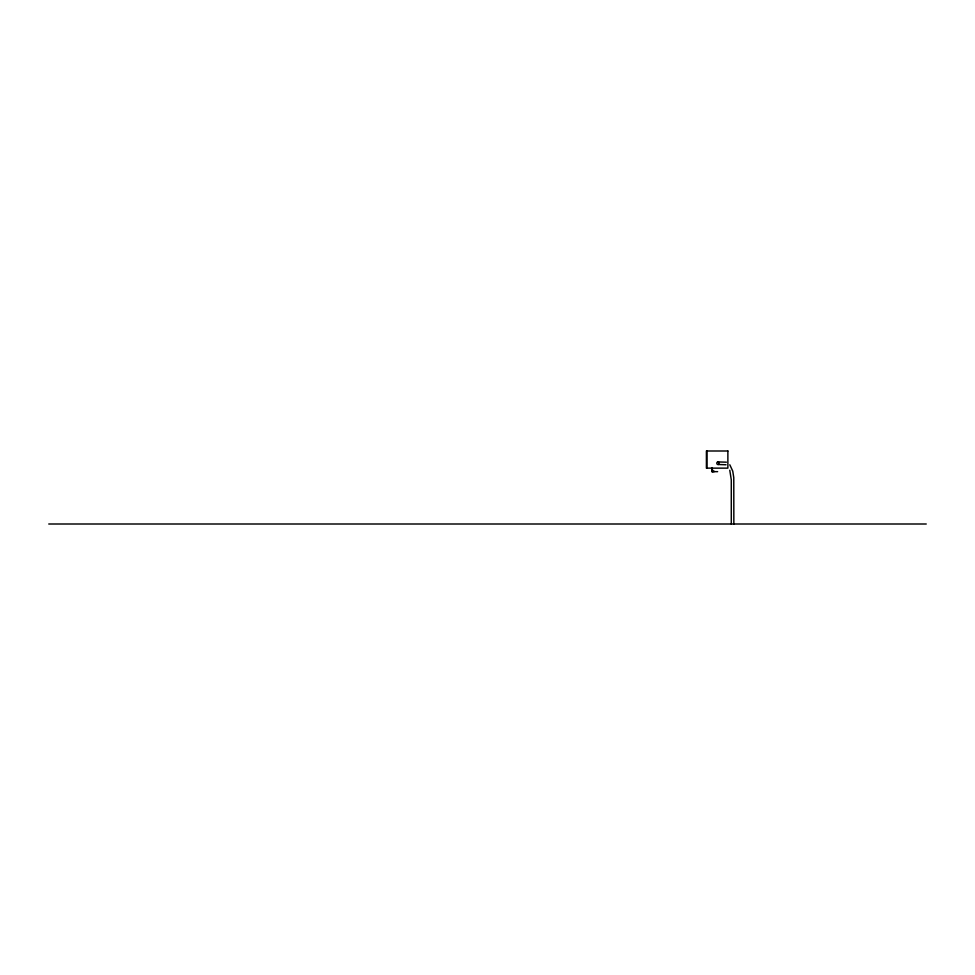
<?xml version="1.0" encoding="UTF-8"?>
<svg xmlns="http://www.w3.org/2000/svg" width="975" height="975" viewBox="0 0 975 975"><rect width="100%" height="100%" fill="white"/><g stroke="black" fill="none" stroke-linecap="round" stroke-linejoin="round"><path stroke-width="1.46" d="M717.795 461.931L726.387 462.174M718.075 464.49L726.034 464.758M711.884 471.656L717.624 471.656M48.75 524.002L926.25 524.002M713.42 471.656L713.456 471.668A8.348 3.863 -90 0 0 713.481 471.169M729.8 464.77L732.749 471.132L733.773 477.604L733.846 524.002M729.775 470.194L731.287 479.846L731.287 524.002M706.96 450.998L706.96 468.134M712.201 471.742A8.361 7.41 -90 0 0 711.884 467.647A8.422 7.91 -90 0 1 712.274 471.656L712.323 471.668A8.409 7.898 -90 0 0 712.018 467.647M718.989 463.722A1.292 1.146 -90 0 1 717.234 464.234A1.292 1.146 -90 0 1 717.247 462.187A1.292 1.146 -90 0 1 718.989 462.735M714.151 471.169A8.348 1.816 90 0 1 714.139 471.668M727.874 450.998L706.4 450.998L706.4 468.134L727.874 468.134L727.874 450.998"/></g></svg>
